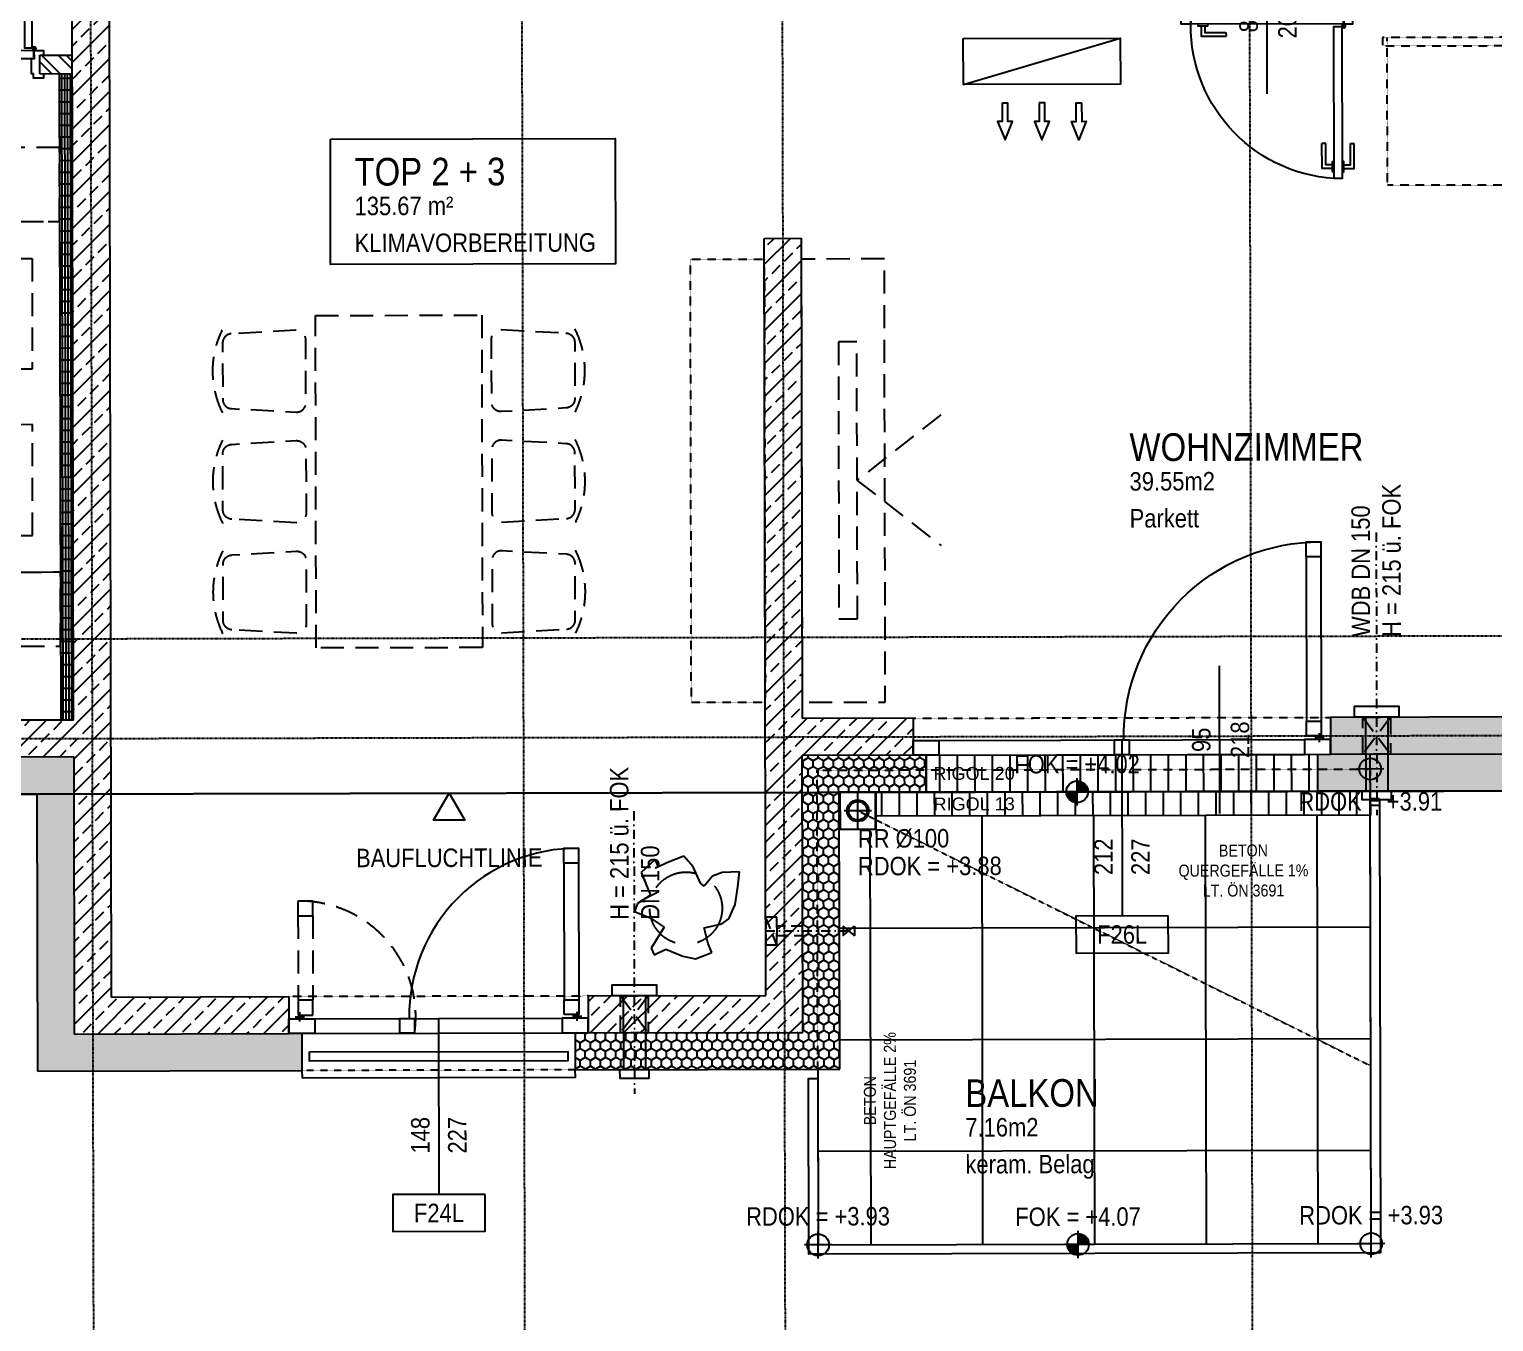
# Model space of a CAD drawing. Header units: millimetres. Extents: x -378801 to -302223, y -36469 to 154078.
# Drawn here: x -330827 to -322898, y -4439 to 2559 of the extents above; entities that cross this region are included whole.
import ezdxf
from ezdxf.enums import TextEntityAlignment as Align

# ---------------------------------------------------------------- set-up
doc = ezdxf.new("R2010")
doc.units = ezdxf.units.MM
for name, pattern in [('HIDDEN2', [0.1875, 0.125, -0.0625]), ('STRICHLINIE', [0.75, 0.5, -0.25]), ('STRICHPUNKT', [1, 0.5, -0.25, 0, -0.25])]:
    doc.linetypes.add(name, pattern=pattern)
for name, color, linetype in [('00_HLP---------M0', 6, 'Continuous'), ('01-BFL-G00-L01-M0', 10, 'Continuous'), ('01-HID-G00-L01-ENTWÄSSERUNG', 8, 'HIDDEN2'), ('01-SYM-G00-L01-M0', 8, 'Continuous'), ('01-TXT---------M0', 1, 'Continuous'), ('01-TXT---------PP', 1, 'Continuous'), ('01-TXT-G00-L01-M0', 1, 'Continuous'), ('02-ANS-G00-L01-M0', 8, 'Continuous'), ('02-ANS-G00-L01-Rigol', 8, 'Continuous'), ('02-AXO-G00-L01-M0', 8, 'STRICHPUNKT'), ('02-DIM-G00-L01-BEHÖRDE', 20, 'Continuous'), ('02-FIL-G00-L01-LILA', 223, 'Continuous'), ('02-FIL-G00-L01-ORANGE', 40, 'Continuous'), ('02-FIL-G00-L01-PLATTENBELAG', 253, 'Continuous'), ('02-FIL-G00-L01-STB', 8, 'Continuous'), ('02-HID-G00-L01-M0', 8, 'HIDDEN2'), ('02-TWA---------M0', 4, 'Continuous'), ('02-TWA-G00-L01-M0', 4, 'Continuous'), ('02-WDA---------M0', 8, 'Continuous'), ('02-WDA-G00-L01-M0', 8, 'Continuous'), ('02-ZWA---------M0', 2, 'Continuous'), ('02-ZWA-G00-L01-M0', 2, 'Continuous'), ('03-SYM-G00-L01-M0', 8, 'Continuous'), ('04-HLP---------M0', 8, 'HIDDEN2'), ('04-STO---------M0', 1, 'Continuous'), ('04-SYM---------EP', 8, 'Continuous'), ('04-SYM-G00-L01-EP', 8, 'Continuous'), ('04-TXT---------EP', 8, 'Continuous'), ('04-TXT-G00-L01-M0', 8, 'Continuous'), ('04-TXT-G00-L01-POS', 8, 'Continuous'), ('05-STO--------M0', 1, 'Continuous'), ('05-SYM---------M0', 8, 'Continuous'), ('05-SYM--------M0', 8, 'Continuous'), ('05-SYM-G00-L01-M0', 8, 'Continuous'), ('05-TXT---------PP', 8, 'Continuous'), ('05-TXT--------M0', 8, 'Continuous'), ('05-TXT-G00-L01-M0', 8, 'Continuous'), ('07-SAN---------M0', 8, 'Continuous'), ('07-SAN-G00-L01-KLIMA', 8, 'Continuous'), ('07-SAN-G00-L01-M0', 8, 'Continuous'), ('07-TXT-G00-L01-M0', 8, 'Continuous'), ('07_MOB-G00-L01-M0', 6, 'HIDDEN2')]:
    doc.layers.add(name, color=color, linetype=linetype)
doc.styles.add('ARIAL', font='arial.ttf', dxfattribs={"width": 0.85})
doc.styles.get("Standard").update_dxf_attribs({"font": 'arial.ttf'})
pattern_1 = [(90.122164, (-277267.837, 4862.295), (-27.597781, 47.566265), [31.75, -63.5]), (210.122164, (-277267.837, 4862.295), (-27.394703, -47.683512), [31.75, -63.5]), (150.122164, (-277267.837, 4862.295), (-54.992485, -0.117247), [-63.5, 31.75])]
pattern_2 = [(45.12216, (-392171.63, -40382.8), (-89.99383, 89.61088), []), (45.12216, (-392081.83, -40382.61), (-89.99383, 89.61088), [63.5, -31.75])]

# ---------------------------------------------------------------- blocks, each defined once
blk = doc.blocks.new('TV-240')
at = {"flags": 128}
blk.add_lwpolyline([(0, -2.4), (0, 0), (0.45, 0), (0.45, -2.4)], close=True, dxfattribs=at)
blk.add_lwpolyline([(0.3, -0.4508), (0.3, -1.9508), (0.2, -1.9508), (0.2, -0.4508)], close=True)
blk.add_lwpolyline([(0.7536, -1.5544), (0.3, -1.2008), (0.7536, -0.8472)])
blk = doc.blocks.new('möbel_tisch_gross')
blk.add_lwpolyline([(-0.45, 0.9), (-0.45, -0.9), (0.45, -0.9), (0.45, 0.9)], close=True)
at = {"flags": 128}
for points in [[(-0.906, 0.8009, 0.39805), (-0.9532, 0.751), (-0.9532, 0.4456, 0.39805), (-0.906, 0.3957), (-0.556, 0.3762, 0.430564), (-0.5032, 0.4262), (-0.5032, 0.7704, 0.430564), (-0.556, 0.8204)], [(0.906, 0.8009, -0.39805), (0.9532, 0.751), (0.9532, 0.4456, -0.39805), (0.906, 0.3957), (0.556, 0.3762, -0.430564), (0.5032, 0.4262), (0.5032, 0.7704, -0.430564), (0.556, 0.8204)], [(-0.906, 0.2021, 0.39805), (-0.9532, 0.1521), (-0.9532, -0.1533, 0.39805), (-0.906, -0.2032), (-0.556, -0.2226, 0.430564), (-0.5032, -0.1727), (-0.5032, 0.1716, 0.430564), (-0.556, 0.2215)], [(0.906, 0.2021, -0.39805), (0.9532, 0.1521), (0.9532, -0.1533, -0.39805), (0.906, -0.2032), (0.556, -0.2226, -0.430564), (0.5032, -0.1727), (0.5032, 0.1716, -0.430564), (0.556, 0.2215)], [(-0.906, -0.8021, -0.39805), (-0.9532, -0.7521), (-0.9532, -0.4467, -0.39805), (-0.906, -0.3968), (-0.556, -0.3774, -0.430564), (-0.5032, -0.4273), (-0.5032, -0.7716, -0.430564), (-0.556, -0.8215)], [(0.906, -0.8021, 0.39805), (0.9532, -0.7521), (0.9532, -0.4467, 0.39805), (0.906, -0.3968), (0.556, -0.3774, 0.430564), (0.5032, -0.4273), (0.5032, -0.7716, 0.430564), (0.556, -0.8215)]]:
    blk.add_lwpolyline(points, format="xyb", close=True, dxfattribs=at)
for centre, start, end in [((-0.5032, 0.5983), 153.43495, 206.56505), ((0.5032, 0.5983), 333.43495, 26.56505), ((-0.5032, -0.0006), 153.43495, 206.56505), ((0.5032, -0.0006), 333.43495, 26.56505), ((-0.5032, -0.5994), 153.43495, 206.56505), ((0.5032, -0.5994), 333.43495, 26.56505)]:
    blk.add_arc(centre, 0.5031, start, end)
blk = doc.blocks.new('05-TXT')
at = {"layer": '05-TXT--------M0'}
blk.add_line((-0.4, 0), (0.4, 0), dxfattribs=at)
at = {"layer": '05-TXT--------M0', "color": 8, "style": 'ARIAL', "width": 0.85}
blk.add_attdef('BREITE', text='', height=0.1, dxfattribs=at).set_placement((0, 0.05), align=Align.CENTER)
blk.add_attdef('HÖHE', text='', height=0.1, rotation=360, dxfattribs=at).set_placement((0, -0.06), align=Align.TOP_CENTER)
blk = doc.blocks.new('TÜR-80_12-5er-WAND')
at = {"layer": '00_HLP---------M0'}
blk.add_lwpolyline([(-0.025, 0.4115), (-0.025, -0.4115), (-0.025, -0.4115), (0.017, -0.4115), (0.017, 0.4115)], close=True, dxfattribs=at)
for points in [[(0.017, 0.4), (0.017, -0.4)], [(-0.035, -0.3575), (-0.091, -0.3575), (-0.091, -0.2225)], [(-0.071, -0.2225), (-0.091, -0.2225)], [(-0.035, -0.3375), (-0.071, -0.3375), (-0.071, -0.2225)], [(0.027, -0.3575), (0.083, -0.3575), (0.083, -0.2225)], [(0.027, -0.3375), (0.063, -0.3375), (0.063, -0.2225)], [(0.063, -0.2225), (0.083, -0.2225)], [(-0.025, -0.375), (-0.035, -0.375), (-0.035, -0.32), (-0.025, -0.32)], [(0.017, -0.375), (0.027, -0.375), (0.027, -0.32), (0.017, -0.32)]]:
    blk.add_lwpolyline(points, dxfattribs=at)
at = {"layer": '02-ZWA---------M0'}
for points in [[(0.125, 0.445), (0, 0.445)], [(0.125, -0.445), (0, -0.445)]]:
    blk.add_lwpolyline(points, dxfattribs=at)
at = {"layer": '05-STO--------M0'}
for points in [[(0.125, 0.465), (0.15, 0.465), (0.15, 0.41), (0.125, 0.41), (0.125, 0.4), (0.017, 0.4), (0.017, 0.415), (-0.025, 0.415), (-0.025, 0.465), (0, 0.465)], [(0.125, -0.465), (0.15, -0.465), (0.15, -0.41), (0.125, -0.41), (0.125, -0.4), (0.017, -0.4), (0.017, -0.415), (-0.025, -0.415), (-0.025, -0.465), (0, -0.465)]]:
    blk.add_lwpolyline(points, dxfattribs=at)
at = {"layer": '05-SYM---------M0'}
for points in [[(-0.826, 0.404), (-0.826, 0.414), (-0.771, 0.414), (-0.771, 0.404)], [(-0.8085, 0.414), (-0.8085, 0.47), (-0.6735, 0.47)], [(-0.7885, 0.414), (-0.7885, 0.45), (-0.6735, 0.45)], [(-0.6735, 0.45), (-0.6735, 0.47)], [(-0.826, 0.362), (-0.826, 0.352), (-0.771, 0.352), (-0.771, 0.362)], [(-0.8085, 0.352), (-0.8085, 0.296), (-0.6735, 0.296)], [(-0.7885, 0.352), (-0.7885, 0.316), (-0.6735, 0.316)], [(-0.6735, 0.316), (-0.6735, 0.296)]]:
    blk.add_lwpolyline(points, dxfattribs=at)
at = {"layer": '05-SYM--------M0'}
blk.add_lwpolyline([(-0.0395, 0.404), (-0.8625, 0.404), (-0.8625, 0.404), (-0.8625, 0.362), (-0.0395, 0.362)], close=True, dxfattribs=at)
for points in [[(-0.031, 0.415), (-0.041, 0.415)], [(-0.036, 0.41), (-0.036, 0.42)]]:
    blk.add_lwpolyline(points, dxfattribs=at)
blk.add_circle((-0.036, 0.415), 0.01, dxfattribs=at)
blk.add_arc((-0.036, 0.415), 0.8282, 183.66912, 273.66912, dxfattribs=at)
blk = doc.blocks.new('TÜR-80_10er-WAND')
at = {"layer": '00_HLP---------M0'}
for points in [[(-0.3575, 0.027), (-0.3575, 0.083), (-0.2225, 0.083)], [(-0.2225, 0.063), (-0.2225, 0.083)], [(0.4, 0.017), (-0.4, 0.017)], [(-0.375, 0.017), (-0.375, 0.027), (-0.32, 0.027), (-0.32, 0.017)], [(-0.3375, 0.027), (-0.3375, 0.063), (-0.2225, 0.063)], [(-0.375, -0.025), (-0.375, -0.035), (-0.32, -0.035), (-0.32, -0.025)], [(-0.3575, -0.035), (-0.3575, -0.091), (-0.2225, -0.091)], [(-0.3375, -0.035), (-0.3375, -0.071), (-0.2225, -0.071)], [(-0.2225, -0.071), (-0.2225, -0.091)]]:
    blk.add_lwpolyline(points, dxfattribs=at)
blk.add_lwpolyline([(0.4115, -0.025), (-0.4115, -0.025), (-0.4115, -0.025), (-0.4115, 0.017), (0.4115, 0.017)], close=True, dxfattribs=at)
at = {"layer": '02-ZWA---------M0'}
for points in [[(-0.445, 0.1), (-0.445, 0)], [(0.445, 0.1), (0.445, 0)]]:
    blk.add_lwpolyline(points, dxfattribs=at)
at = {"layer": '05-STO--------M0'}
for points in [[(-0.465, 0.1), (-0.465, 0.125), (-0.41, 0.125), (-0.41, 0.1), (-0.4, 0.1), (-0.4, 0.017), (-0.415, 0.017), (-0.415, -0.025), (-0.465, -0.025), (-0.465, 0)], [(0.465, 0.1), (0.465, 0.125), (0.41, 0.125), (0.41, 0.1), (0.4, 0.1), (0.4, 0.017), (0.415, 0.017), (0.415, -0.025), (0.465, -0.025), (0.465, 0)]]:
    blk.add_lwpolyline(points, dxfattribs=at)
at = {"layer": '05-SYM---------M0'}
for points in [[(0.352, -0.8085), (0.296, -0.8085), (0.296, -0.6735)], [(0.316, -0.6735), (0.296, -0.6735)], [(0.352, -0.7885), (0.316, -0.7885), (0.316, -0.6735)], [(0.414, -0.8085), (0.47, -0.8085), (0.47, -0.6735)], [(0.414, -0.7885), (0.45, -0.7885), (0.45, -0.6735)], [(0.45, -0.6735), (0.47, -0.6735)], [(0.362, -0.826), (0.352, -0.826), (0.352, -0.771), (0.362, -0.771)], [(0.404, -0.826), (0.414, -0.826), (0.414, -0.771), (0.404, -0.771)]]:
    blk.add_lwpolyline(points, dxfattribs=at)
at = {"layer": '05-SYM--------M0'}
blk.add_lwpolyline([(0.404, -0.0395), (0.404, -0.8625), (0.404, -0.8625), (0.362, -0.8625), (0.362, -0.0395)], close=True, dxfattribs=at)
for points in [[(0.41, -0.036), (0.42, -0.036)], [(0.415, -0.031), (0.415, -0.041)]]:
    blk.add_lwpolyline(points, dxfattribs=at)
blk.add_circle((0.415, -0.036), 0.01, dxfattribs=at)
blk.add_arc((0.415, -0.036), 0.8282, 176.33088, 266.33088, dxfattribs=at)
blk = doc.blocks.new('01-SQM')
at = {"layer": '01-TXT---------M0', "color": 1, "style": 'ARIAL', "width": 0.85}
blk.add_attdef('ROOM', (0, 0), '', height=0.15, dxfattribs=at)
blk.add_attdef('AREA', text='', height=0.1, dxfattribs=at).set_placement((0, -0.06), align=Align.TOP_LEFT)
at = {"layer": '01-TXT---------PP', "color": 1, "style": 'ARIAL', "width": 0.85}
blk.add_attdef('NR', text='', height=0.15, dxfattribs=at).set_placement((-0.1173, 0), align=Align.RIGHT)
blk.add_attdef('FLOOR', text='', height=0.1, dxfattribs=at).set_placement((0, -0.26), align=Align.TOP_LEFT)
blk = doc.blocks.new('Fenster Doppelt 196')
at = {"layer": '02-WDA---------M0'}
for points in [[(-1.55, -0.2), (-1.55, -0.4)], [(-0.07, -0.2), (-0.07, -0.4)]]:
    blk.add_lwpolyline(points, dxfattribs=at)
at = {"layer": '04-HLP---------M0', "linetype": 'Continuous'}
for points in [[(-0.13, 0.72), (-0.13, 0.8), (-0.05, 0.8), (-0.05, 0.72)], [(-0.13, -0.1), (-0.13, -0.02), (-0.05, -0.02), (-0.05, -0.1)]]:
    blk.add_lwpolyline(points, close=True, dxfattribs=at)
for points in [[(-0.13, 0.72), (-0.13, -0.02)], [(-0.05, 0.72), (-0.05, -0.02)]]:
    blk.add_lwpolyline(points, dxfattribs=at)
at = {"layer": '04-HLP---------M0'}
for points in [[(-1.49, 0.4374), (-1.49, 0.5174), (-1.57, 0.5174), (-1.57, 0.4374)], [(-1.49, -0.1), (-1.49, -0.02), (-1.57, -0.02), (-1.57, -0.1)]]:
    blk.add_lwpolyline(points, close=True, dxfattribs=at)
for points in [[(-1.57, 0.4374), (-1.57, -0.02)], [(-1.49, 0.4374), (-1.49, -0.02)], [(-1.586, -0.11), (-1.536, -0.11)], [(-1.561, -0.135), (-1.561, -0.085)], [(-0.034, -0.11), (-0.084, -0.11)], [(-0.059, -0.135), (-0.059, -0.085)]]:
    blk.add_lwpolyline(points, dxfattribs=at)
at = {"layer": '04-HLP---------M0', "linetype": 'Continuous'}
blk.add_arc((-0.059, -0.11), 0.91, 89.53543, 180.51619, dxfattribs=at)
at = {"layer": '04-HLP---------M0'}
blk.add_arc((-1.561, -0.11), 0.6275, 351.75368, 90.82182, dxfattribs=at)
at = {"layer": '04-STO---------M0'}
for points in [[(-1.48, -0.2), (-1.62, -0.2), (-1.62, -0.12), (-1.48, -0.12)], [(-0.94, -0.2), (-1.02, -0.2), (-1.02, -0.12), (-0.94, -0.12)], [(-0.14, -0.2), (0, -0.2), (0, -0.12), (-0.14, -0.12)]]:
    blk.add_lwpolyline(points, close=True, dxfattribs=at)
at = {"layer": '04-SYM---------EP'}
for p, q in [((-1.48, -0.12), (-0.14, -0.12)), ((-1.48, -0.2), (-0.14, -0.2))]:
    blk.add_line(p, q, dxfattribs=at)
blk = doc.blocks.new('04-TXT')
blk.add_line((0, 0), (0.9529, 0))
at = {"layer": '04-TXT---------EP', "color": 8, "style": 'ARIAL', "width": 0.85}
blk.add_attdef('WIDTH', text='', height=0.1, dxfattribs=at).set_placement((0.6322, 0.05), align=Align.CENTER)
blk.add_attdef('HEIGHT', text='', height=0.1, dxfattribs=at).set_placement((0.6322, -0.05), align=Align.TOP_CENTER)
blk = doc.blocks.new('03-rar')
blk.add_circle((0, 0), 0.05)
at = {"layer": '01-TXT---------M0', "color": 8, "style": 'ARIAL', "width": 0.85}
blk.add_attdef('RR', text='', height=0.1, dxfattribs=at).set_placement((0, 0.1), align=Align.CENTER)
blk = doc.blocks.new('01-HK1')
for p, q in [((-0.0005, -0.0742), (-0.0005, 0.0742)), ((0.0737, 0), (-0.0747, 0))]:
    blk.add_line(p, q)
blk.add_circle((-0.0005, 0), 0.0586)
for points in [[(-0.0005, 0.0586), (0.0409, 0.0414), (-0.0005, 0)], [(-0.0005, 0), (0.0581, 0), (0.0409, 0.0414)], [(-0.0591, 0), (-0.0419, -0.0414), (-0.0005, 0)], [(-0.0419, -0.0414), (-0.0005, -0.0586), (-0.0005, 0)]]:
    blk.add_solid(points)
at = {"layer": '01-TXT---------M0', "color": 8, "style": 'ARIAL', "width": 0.85}
blk.add_attdef('HEIGHT', text='', height=0.1, dxfattribs=at).set_placement((0, 0.2), align=Align.TOP_CENTER)
blk = doc.blocks.new('01-HK3')
blk.add_lwpolyline([(0, 0), (0.0423, 0.0732), (-0.0423, 0.0732)], close=True)
at = {"color": 0, "style": 'ARIAL', "width": 0.85}
blk.add_attdef('HEIGHT', text='', height=0.05, dxfattribs=at).set_placement((0, 0.35), align=Align.TOP_CENTER)
blk = doc.blocks.new('FENSTER_214')
at = {"layer": '02-WDA---------M0'}
for points in [[(-2.19, 0), (-2.19, 0.2)], [(-0.07, 0), (-0.07, 0.1999)]]:
    blk.add_lwpolyline(points, dxfattribs=at)
at = {"layer": '04-HLP---------M0'}
for points in [[(-0.059, -0.065), (-0.059, -0.115)], [(-0.034, -0.09), (-0.084, -0.09)]]:
    blk.add_lwpolyline(points, dxfattribs=at)
at = {"layer": '04-HLP---------M0', "linetype": 'Continuous'}
for points in [[(-0.13, -0.1), (-0.13, -0.18), (-0.05, -0.18), (-0.05, -0.1)], [(-0.13, -1.07), (-0.13, -1.15), (-0.05, -1.15), (-0.05, -1.07)]]:
    blk.add_lwpolyline(points, close=True, dxfattribs=at)
for points in [[(-0.13, -1.07), (-0.13, -0.18)], [(-0.05, -1.07), (-0.05, -0.18)]]:
    blk.add_lwpolyline(points, dxfattribs=at)
blk.add_arc((-0.059, -0.09), 1.06, 179.48381, 270.46457, dxfattribs=at)
at = {"layer": '04-STO---------M0'}
for points in [[(-1.09, 0), (-1.17, 0), (-1.17, -0.08), (-1.09, -0.08)], [(-0.14, 0), (0, 0), (0, -0.08), (-0.14, -0.08)], [(-2.12, 0), (-2.26, 0), (-2.26, -0.08), (-2.12, -0.08)]]:
    blk.add_lwpolyline(points, close=True, dxfattribs=at)
at = {"layer": '04-SYM---------EP'}
for p, q in [((-2.12, 0), (-0.14, 0)), ((-2.12, -0.08), (-0.14, -0.08))]:
    blk.add_line(p, q, dxfattribs=at)
blk = doc.blocks.new('BETT')
for points in [[(0, 0.95), (-0.4, 0.95), (-0.4, 1.35), (0, 1.35)], [(0, -1.35), (-0.4, -1.35), (-0.4, -0.95), (0, -0.95)]]:
    blk.add_lwpolyline(points, close=True)
at = {"flags": 128}
blk.add_lwpolyline([(-2.1, 0.95), (-2.1, -0.95), (0, -0.95), (0, 0.95)], close=True, dxfattribs=at)
for points in [[(-0.5, 0.85), (-0.5, -0.85)], [(-0.4, 0.75), (-0.15, 0.75), (-0.15, 0.15), (-0.4, 0.15)], [(-0.4, -0.75), (-0.15, -0.75), (-0.15, -0.15), (-0.4, -0.15)]]:
    blk.add_lwpolyline(points)
blk = doc.blocks.new('ZIMMERPFLANZE')
blk.add_lwpolyline([(-11.7366, -9.202), (-11.7751, -9.238), (-11.7495, -9.3013), (-11.7859, -9.3233), (-11.7943, -9.3461), (-11.751, -9.3631), (-11.7126, -9.3893), (-11.7486, -9.447), (-11.7402, -9.4662), (-11.7078, -9.4506), (-11.6609, -9.4698), (-11.626, -9.477), (-11.5804, -9.4602), (-11.5912, -9.4362), (-11.602, -9.3917), (-11.5527, -9.3809), (-11.5335, -9.3677), (-11.5155, -9.3281), (-11.5083, -9.2788), (-11.5035, -9.238), (-11.5515, -9.2392), (-11.578, -9.2488), (-11.6008, -9.2764), (-11.6116, -9.268), (-11.6309, -9.2236), (-11.6573, -9.1936), (-11.7042, -9.2116), (-11.727, -9.2224), (-11.7366, -9.202)])
blk.add_circle((-11.6518, -9.3375), 0.1)
blk = doc.blocks.new('WANDLÜFER')
at = {"layer": '02-TWA---------M0', "linetype": 'HIDDEN2', "ltscale": 0.75}
for points in [[(0.075, 0), (0.075, -0.2), (-0.075, -0.2), (-0.075, 0), (0.075, 0)], [(-0.075, 0), (0.075, -0.2)], [(0.075, 0), (-0.075, -0.2)]]:
    blk.add_lwpolyline(points, dxfattribs=at)
at = {"layer": '07-SAN---------M0', "linetype": 'STRICHPUNKT', "ltscale": 0.1}
blk.add_lwpolyline([(0, 1), (0, -0.53)], dxfattribs=at)
at = {"layer": '07-SAN---------M0'}
for points in [[(0, 0), (-0.12, 0), (-0.12, 0.06), (0.12, 0.06), (0.12, 0)], [(0.08, -0.4), (-0.08, -0.4), (-0.08, -0.445), (0.08, -0.445)]]:
    blk.add_lwpolyline(points, close=True, dxfattribs=at)
for points in [[(-0.06, 0), (-0.06, -0.4)], [(0.06, 0), (0.06, -0.4)]]:
    blk.add_lwpolyline(points, dxfattribs=at)
blk = doc.blocks.new('türachse&qualität')
at = {"layer": '05-SYM---------M0'}
blk.add_line((-0.4, 0), (-0.4, 0), dxfattribs=at)
at = {"layer": '05-TXT---------PP'}
blk.add_lwpolyline([(-0.5, -0.25), (-0.5, 0.25), (-0.7, 0.25), (-0.7, -0.25)], close=True, dxfattribs=at)
at = {"layer": '05-TXT---------PP', "color": 8, "style": 'ARIAL', "text_generation_flag": 6, "width": 0.85}
blk.add_attdef('POS.NR.', text='', height=0.1, rotation=270, dxfattribs=at).set_placement((-0.6529, -0.0112), align=Align.TOP_CENTER)
blk = doc.blocks.new('07_Kemper-ventil')
at = {"layer": '02-TWA---------M0', "linetype": 'HIDDEN2', "ltscale": 0.5}
for points in [[(-0.075, 0), (-0.075, -0.06), (0.075, -0.06), (0.075, 0), (-0.075, 0)], [(-0.025, -0.06), (-0.025, -0.2), (0.025, -0.2), (0.025, -0.06)]]:
    blk.add_lwpolyline(points, close=True, dxfattribs=at)
blk.add_lwpolyline([(-0.075, -0.06), (0.075, 0)], dxfattribs=at)
at = {"layer": '07-SAN---------M0', "linetype": 'STRICHPUNKT', "ltscale": 0.1}
blk.add_lwpolyline([(0, 0), (0, -0.48)], dxfattribs=at)
at = {"layer": '07-SAN---------M0'}
for points in [[(0.025, -0.42), (-0.025, -0.42), (0, -0.45), (0.025, -0.42)], [(0.025, -0.48), (-0.025, -0.48), (0, -0.45), (0.025, -0.48)]]:
    blk.add_lwpolyline(points, close=True, dxfattribs=at)
blk = doc.blocks.new('01-HK2')
for p, q in [((0.098, 0), (-0.098, 0)), ((0, -0.098), (0, 0.098))]:
    blk.add_line(p, q)
blk.add_circle((0, 0), 0.0773)
at = {"layer": '01-TXT---------M0', "color": 8, "style": 'ARIAL', "width": 0.85}
blk.add_attdef('HEIGHT', text='', height=0.1, rotation=360, dxfattribs=at).set_placement((0, 0.132), align=Align.BOTTOM_CENTER)
blk = doc.blocks.new('KLIMAGERÄT')
for points in [[(-0.425, 0), (0.425, 0), (0.425, -0.25), (-0.425, -0.25), (-0.425, 0)], [(-0.215, -0.35), (-0.215, -0.45), (-0.24, -0.45), (-0.2, -0.55), (-0.2, -0.55), (-0.16, -0.45), (-0.185, -0.45), (-0.185, -0.35), (-0.215, -0.35)], [(-0.015, -0.35), (-0.015, -0.45), (-0.04, -0.45), (0, -0.55), (0, -0.55), (0.04, -0.45), (0.015, -0.45), (0.015, -0.35), (-0.015, -0.35)], [(0.215, -0.35), (0.215, -0.45), (0.24, -0.45), (0.2, -0.55), (0.2, -0.55), (0.16, -0.45), (0.185, -0.45), (0.185, -0.35), (0.215, -0.35)]]:
    blk.add_lwpolyline(points, close=True)
blk.add_lwpolyline([(-0.425, -0.25), (0.425, 0)])

msp = doc.modelspace()

# ---------------------------------------------------------------- hatches: boundary and pattern name
at = {"layer": '02-ANS-G00-L01-Rigol', "true_color": 0x636466}
h = msp.add_hatch(dxfattribs=at)
h.set_pattern_fill('ANSI31', color=251, scale=30, angle=512.46115553, style=0)
h.set_pattern_definition([(270.12216, (-353478.6, 68461.48), (95.24978, 0.20309), [])])
h.paths.add_polyline_path([(-323852.0299, -1367.0438), (-323851.6034, -1567.0434), (-325971.5986, -1571.5635), (-325972.025, -1371.564)])
h = msp.add_hatch(dxfattribs=at)
h.set_pattern_fill('ANSI31', color=251, scale=30, angle=512.16870486, style=0)
h.set_pattern_definition([(90.12216, (-392171.63, -40382.8), (-95.24978, -0.20309), [])])
h.paths.add_polyline_path([(-326241.598, -1572.1392), (-326441.5975, -1572.5657), (-326441.1711, -1772.5652), (-326241.1716, -1772.1388)])
h = msp.add_hatch(dxfattribs=at)
h.set_pattern_fill('ANSI31', color=251, scale=30, angle=512.16870486, style=0)
h.set_pattern_definition([(90.12216, (-286218.67, -84979.625), (-95.24978, -0.20309), [])])
h.paths.add_polyline_path([(-323566.6041, -1566.4357), (-323566.3269, -1696.4354), (-326241.3199, -1702.5699), (-326241.598, -1572.1392)])
at = {"layer": '02-FIL-G00-L01-LILA', "true_color": 0x636466}
h = msp.add_hatch(dxfattribs=at)
h.set_pattern_fill('HONEY', color=251, scale=10, angle=107.16870486, style=0)
h.set_pattern_definition(pattern_1)
h.paths.add_polyline_path([(-331842.0117, -1384.0797), (-331912.0115, -1384.229), (-331911.5851, -1584.2285), (-330786.5877, -1581.8299), (-330783.3894, -3081.8265), (-329350.8927, -3078.7721), (-329351.3191, -2878.7726), (-329421.319, -2878.9218), (-330583.8163, -2881.4005), (-330587.0145, -1381.4039)])
h = msp.add_hatch(dxfattribs=at)
h.set_pattern_fill('HONEY', color=251, scale=10, angle=107.16870486, style=0)
h.set_pattern_definition(pattern_1)
h.paths.add_polyline_path([(-327801.3226, -2875.4678), (-327871.3225, -2875.617), (-327870.896, -3075.6166), (-326438.3993, -3072.5622), (-326441.5975, -1572.5657), (-326241.598, -1572.1392), (-325971.5986, -1571.5635), (-325972.025, -1371.564), (-326042.0249, -1371.7132), (-326642.0235, -1372.9925), (-326638.8253, -2872.9891)])
h = msp.add_hatch(dxfattribs=at)
h.set_pattern_fill('HONEY', color=251, scale=10, angle=107.16870486, style=0)
h.set_pattern_definition([(0.122164, (-392171.63, -40382.8), (47.566265, 27.597781), [31.75, -63.5]), (120.122164, (-392171.63, -40382.8), (-47.683512, 27.3947035), [31.75, -63.5]), (60.122164, (-392171.63, -40382.8), (-0.117247, 54.992485), [-63.5, 31.75])])
h.paths.add_polyline_path([(-320832.0367, -1360.6047), (-320902.0366, -1360.754), (-320922.0365, -1360.7966), (-323782.03, -1366.8946), (-323852.0299, -1367.0438), (-323851.6034, -1567.0434), (-323566.6041, -1566.4357), (-320831.6103, -1560.6043)])
at = {"layer": '02-FIL-G00-L01-ORANGE', "true_color": 0x636466}
h = msp.add_hatch(dxfattribs=at)
h.set_pattern_fill('ANSI32', color=251, scale=10, angle=197.16870486, style=0)
h.set_pattern_definition([(135.12216, (-392171.63, -40382.8), (-67.20816, -67.49537), []), (135.12216, (-392171.72, -40337.9), (-67.20816, -67.49537), [])])
h.paths.add_polyline_path([(-330594.9035, 2318.5877), (-330595.1167, 2418.5875), (-330770.1163, 2418.2144), (-330769.9031, 2318.2146)])
h = msp.add_hatch(dxfattribs=at)
h.set_pattern_fill('GRATE', color=251, scale=20, angle=197.16870486, style=0)
h.set_pattern_definition([(90.122164, (-392171.629, -40382.8), (-15.874964, -0.033848), []), (180.12216, (-392171.63, -40382.8), (0.13539, -63.499856), [])])
h.paths.add_polyline_path([(-330594.9035, 2318.5877), (-330664.9034, 2318.4385), (-330657.4408, -1181.5536), (-330587.441, -1181.4043)])
at = {"layer": '02-FIL-G00-L01-STB', "true_color": 0x636466}
h = msp.add_hatch(dxfattribs=at)
h.set_pattern_fill('ANSI33', color=251, scale=20, angle=107.16870486, style=0)
h.set_pattern_definition(pattern_2)
h.paths.add_polyline_path([(-313301.3287, 3005.4618), (-320931.3114, 2989.1935), (-320931.4926, 3074.1933), (-321131.4922, 3073.7669), (-321122.4625, -1161.2235), (-323782.4564, -1166.895), (-323782.1921, -1290.8947), (-323782.192, -1290.8947), (-323782.03, -1366.8946), (-320922.0365, -1360.7966), (-320922.2071, -1280.7968), (-320930.885, 2789.194), (-313500.9018, 2805.0359), (-313497.8102, 1355.0392), (-313297.8107, 1355.4656)])
h = msp.add_hatch(dxfattribs=at)
h.set_pattern_fill('ANSI33', color=251, scale=20, angle=107.16870486, style=0)
h.set_pattern_definition(pattern_2)
h.paths.add_polyline_path([(-330396.2579, 2954.0127), (-330596.2574, 2953.5863), (-330587.441, -1181.4043), (-331842.4381, -1184.0802), (-331842.1737, -1308.0799), (-331842.1737, -1308.0799), (-331842.0117, -1384.0797), (-330587.0145, -1381.4039), (-330583.8163, -2881.4005), (-329421.319, -2878.9218), (-329421.481, -2802.922), (-329421.481, -2802.922), (-329421.7454, -2678.9223), (-330384.2432, -2680.9745)])
h = msp.add_hatch(dxfattribs=at)
h.set_pattern_fill('ANSI33', color=251, scale=20, angle=107.16870486, style=0)
h.set_pattern_definition([(44.82971, (-389052.15, -18110.56), (-89.53527, 90.06906), []), (44.82971, (-388962.35, -18110.83), (-89.53527, 90.06906), [63.5, -31.75])])
h.paths.add_polyline_path([(-326042.1954, -1291.7134), (-326042.4513, -1171.7137), (-326642.4499, -1172.993), (-326647.9935, 1427.0011), (-326847.9931, 1426.5747), (-326839.2513, -2673.416), (-327801.7491, -2675.4682), (-327801.3226, -2875.4678), (-326638.8253, -2872.9891), (-326642.0235, -1372.9925), (-326042.0249, -1371.7132)])

# ---------------------------------------------------------------- linework, layer by layer
at = {"layer": '01-BFL-G00-L01-M0', "color": 251, "linetype": 'STRICHLINIE', "true_color": 0x636466}
msp.add_lwpolyline([(-349770.6488, -12747.8195), (-349763.9222, -1622.2926), (-319591.6131, -1557.9604), (-319572.9059, -10332.6033), (-319639.4249, -22195.724)], dxfattribs=at)
at = {"layer": '01-HID-G00-L01-ENTWÄSSERUNG', "color": 251, "true_color": 0x636466}
msp.add_lwpolyline([(-326341.3845, -1672.3522), (-323563.4325, -3053.9323)], dxfattribs=at)
for points in [[(-324052.8592, -2212.4739, 0, 0, 0), (-324302.8587, -2213.007, 50, 0, 0), (-324452.8583, -2213.3268, 0, 0, 0)], [(-325950.243, -3441.5223, 0, 0, 0), (-325950.7761, -3191.5228, 50, 0, 0), (-325951.0959, -3041.5232, 0, 0, 0)]]:
    msp.add_lwpolyline(points, format="xyseb", dxfattribs=at)
at = {"layer": '01-TXT-G00-L01-M0', "color": 251, "true_color": 0x636466}
msp.add_lwpolyline([(-329197.3416, 1964.0227), (-327654.8174, 1967.3116), (-327653.3708, 1288.8581), (-329195.895, 1285.5692)], close=True, dxfattribs=at)
at = {"layer": '02-ANS-G00-L01-M0', "color": 251, "true_color": 0x636466}
for points in [[(-326558.399, -3072.8181), (-326556.3735, -4022.8159), (-323561.3803, -4016.4301), (-323566.6041, -1566.4357)], [(-323566.4975, -1616.4356), (-323516.4976, -1616.329), (-323511.2738, -4066.3234), (-326606.2668, -4072.9224), (-326608.2923, -3122.9246), (-326558.2924, -3122.818), (-326556.3735, -4022.8159), (-323561.3803, -4016.4301), (-323566.4975, -1616.4356)], [(-329350.8927, -3078.7721), (-329350.8074, -3118.7721), (-327870.8108, -3115.6165), (-327870.896, -3075.6166)]]:
    msp.add_lwpolyline(points, dxfattribs=at)
msp.add_lwpolyline([(-329311.106, -2978.6871), (-327911.1092, -2975.7021), (-327911.0026, -3025.702), (-329310.9994, -3028.687), (-329311.106, -2978.6871)], close=True, dxfattribs=at)
at = {"layer": '02-ANS-G00-L01-Rigol', "color": 251, "true_color": 0x636466}
for points in [[(-323852.0299, -1367.0438), (-323851.6034, -1567.0434), (-325971.5986, -1571.5635), (-325972.025, -1371.564)], [(-326241.598, -1572.1392), (-326441.5975, -1572.5657), (-326441.1711, -1772.5652), (-326241.1716, -1772.1388)], [(-323566.6041, -1566.4357), (-323566.3269, -1696.4354), (-326241.3199, -1702.5699), (-326241.598, -1572.1392)]]:
    msp.add_lwpolyline(points, close=True, dxfattribs=at)
at = {"layer": '02-AXO-G00-L01-M0', "color": 251, "true_color": 0x636466}
for points in [[(-324257.7211, 20062.1399), (-324187.5652, -12841.529)], [(-330532.7068, 20048.7606), (-330462.551, -12854.9082)], [(-328197.7124, 20053.7392), (-328127.5565, -12849.9297)], [(-326787.7154, 20056.7455), (-326717.5595, -12846.9233)], [(-337355.9952, -755.835), (-303743.4401, -684.1676)], [(-337354.8439, -1295.8338), (-303742.2888, -1224.1664)]]:
    msp.add_lwpolyline(points, dxfattribs=at)
at = {"layer": '02-FIL-G00-L01-PLATTENBELAG', "color": 251, "true_color": 0x636466}
for points in [[(-325663.8755, -4020.913), (-325668.8216, -1701.1337)], [(-325058.8769, -4019.623), (-325063.823, -1699.8438)], [(-324453.8783, -4018.3331), (-324458.8244, -1698.5538)], [(-323848.8796, -4017.0431), (-323853.8258, -1697.2639)], [(-326268.8741, -4022.2029), (-326273.6715, -1772.2081)], [(-326440.0304, -2307.564), (-323565.0369, -2301.434)], [(-326438.7404, -2912.5626), (-323563.747, -2906.4327)], [(-323562.457, -3511.4313), (-326557.4502, -3517.8171)]]:
    msp.add_lwpolyline(points, dxfattribs=at)
at = {"layer": '02-HID-G00-L01-M0', "color": 251, "true_color": 0x636466}
for points in [[(-326042.4513, -1171.7137), (-323782.4564, -1166.895)], [(-326558.399, -3072.8181), (-326561.8531, -1452.8218), (-326561.8531, -1452.8218), (-323566.8599, -1446.436), (-323566.6041, -1566.4357)], [(-325971.5986, -1571.5635), (-323851.6034, -1567.0434)], [(-327801.7491, -2675.4682), (-329421.7454, -2678.9223)]]:
    msp.add_lwpolyline(points, dxfattribs=at)
at = {"layer": '02-HID-G00-L01-M0', "color": 251, "ltscale": 0.5, "true_color": 0x636466}
msp.add_lwpolyline([(-327870.896, -3075.6166), (-329350.8927, -3078.7721)], dxfattribs=at)
at = {"layer": '02-TWA-G00-L01-M0', "color": 251, "true_color": 0x636466}
for p, q in [((-330587.441, -1181.4043), (-330596.2574, 2953.5863)), ((-330396.2579, 2954.0127), (-330384.2432, -2680.9745)), ((-326839.2513, -2673.416), (-326847.9931, 1426.5747)), ((-330587.441, -1181.4043), (-331842.4381, -1184.0802)), ((-326042.4513, -1171.7137), (-326642.4499, -1172.993)), ((-321122.4625, -1161.2235), (-323782.4564, -1166.895)), ((-330587.0145, -1381.4039), (-331842.0117, -1384.0797)), ((-330587.0145, -1381.4039), (-330583.8163, -2881.4005)), ((-326042.0249, -1371.7132), (-326642.0235, -1372.9925)), ((-326638.8253, -2872.9891), (-326642.0235, -1372.9925)), ((-330384.2432, -2680.9745), (-329421.7454, -2678.9223)), ((-327801.7491, -2675.4682), (-326839.2513, -2673.416)), ((-330583.8163, -2881.4005), (-329421.319, -2878.9218)), ((-327801.3226, -2875.4678), (-326638.8253, -2872.9891))]:
    msp.add_line(p, q, dxfattribs=at)
for points in [[(-323782.03, -1366.8946), (-320922.0365, -1360.7966), (-320930.885, 2789.194)], [(-326847.9931, 1426.5747), (-326647.9935, 1427.0011)], [(-326647.9935, 1427.0011), (-326642.4499, -1172.993)], [(-326042.4513, -1171.7137), (-326042.0249, -1371.7132)], [(-323782.4564, -1166.895), (-323782.03, -1366.8946)], [(-329421.7454, -2678.9223), (-329421.319, -2878.9218)], [(-327801.7491, -2675.4682), (-327801.3226, -2875.4678)]]:
    msp.add_lwpolyline(points, dxfattribs=at)
at = {"layer": '02-WDA-G00-L01-M0', "color": 251, "true_color": 0x636466}
for p, q in [((-330786.5877, -1581.8299), (-331911.5851, -1584.2285)), ((-330786.5877, -1581.8299), (-330783.3894, -3081.8265)), ((-326438.3993, -3072.5622), (-326441.5975, -1572.5657)), ((-320821.6103, -1560.5829), (-323851.6034, -1567.0434)), ((-330783.3894, -3081.8265), (-329350.8927, -3078.7721)), ((-327870.896, -3075.6166), (-326438.3993, -3072.5622))]:
    msp.add_line(p, q, dxfattribs=at)
msp.add_lwpolyline([(-325971.5986, -1571.5635), (-326441.5975, -1572.5657)], dxfattribs=at)
at = {"layer": '02-ZWA-G00-L01-M0', "color": 251, "true_color": 0x636466}
for p, q in [((-330770.1163, 2418.2144), (-330595.1167, 2418.5875)), ((-330769.9031, 2318.2146), (-330594.9035, 2318.5877))]:
    msp.add_line(p, q, dxfattribs=at)
msp.add_lwpolyline([(-330664.9034, 2318.4385), (-330657.4408, -1181.5536)], dxfattribs=at)
at = {"layer": '07_MOB-G00-L01-M0', "color": 251, "true_color": 0x636466}
for points in [[(-321300.2125, 2473.4058), (-321293.0591, -881.5866), (-322093.0573, -883.2923), (-322093.2705, -783.2925), (-321393.2721, -781.8), (-321400.3082, 2518.1925), (-323500.3034, 2513.7149), (-323500.2075, 2468.715), (-321300.2125, 2473.4058)], [(-322068.2706, -783.2392), (-322073.6009, 1716.7551), (-323473.5978, 1713.7701), (-323475.3035, 2513.7682)]]:
    msp.add_lwpolyline(points, dxfattribs=at)
msp.add_lwpolyline([(-326842.636, -1085.9196), (-327242.6351, -1086.7725), (-327247.7523, 1313.2221), (-326847.7532, 1314.0749)], close=True, dxfattribs=at)

# ---------------------------------------------------------------- block references
at = {"layer": '01-SYM-G00-L01-M0', "color": 251, "true_color": 0x636466, "xscale": 1000, "yscale": 1000, "zscale": 1000, "rotation": 0.1222048592768112}
for p, values in [((-325153.7215, -1569.8197), {'HEIGHT': 'FOK = +4.02'}), ((-325148.4966, -4020.3233), {'HEIGHT': 'FOK = +4.07'})]:
    msp.add_blockref('01-HK1', p, dxfattribs=at).add_auto_attribs(values)
at = {"layer": '01-SYM-G00-L01-M0', "color": 251, "true_color": 0x636466}
ref = msp.add_blockref('01-HK2', (-323566.8599, -1446.436), dxfattribs=dict(at, xscale=757.5757580624575, yscale=757.5757580613007, zscale=757.5757580681662, rotation=0.1221636013334861))
ref.add_attrib('HEIGHT', 'RDOK = +3.91', dxfattribs={"layer": '01-TXT---------M0', "color": 8, "height": 100, "rotation": 0.1221636, "style": 'ARIAL', "width": 0.85}).set_placement((-323566.5917, -1572.2169), align=Align.TOP_CENTER)
ref = msp.add_blockref('01-HK2', (-326341.3845, -1672.3522), dxfattribs=dict(at, xscale=757.5757580624575, yscale=757.5757580613007, zscale=757.5757580681662, rotation=0.1221636013334861))
ref.add_attrib('HEIGHT', 'RDOK = +3.88', dxfattribs={"layer": '01-TXT---------M0', "color": 8, "height": 100, "rotation": 0.1221636, "style": 'ARIAL', "width": 0.85}).set_placement((-326340.5743, -2052.3513), align=Align.BOTTOM_LEFT)
ref = msp.add_blockref('01-HK2', (-326556.3735, -4022.8159), dxfattribs=dict(at, xscale=757.5757580624575, yscale=757.5757580613007, zscale=757.5757580681662, rotation=0.1221636013334861))
ref.add_attrib('HEIGHT', 'RDOK = +3.93', dxfattribs={"layer": '01-TXT---------M0', "color": 8, "height": 100, "rotation": 0.1221636, "style": 'ARIAL', "width": 0.85}).set_placement((-326556.5317, -3948.5974), align=Align.BOTTOM_CENTER)
ref = msp.add_blockref('01-HK2', (-323561.3803, -4016.4301), dxfattribs=dict(at, xscale=757.5757580624575, yscale=757.5757580613007, zscale=757.5757580681662, rotation=0.1221636013334861))
ref.add_attrib('HEIGHT', 'RDOK = +3.93', dxfattribs={"layer": '01-TXT---------M0', "color": 8, "height": 100, "rotation": 0.1221636, "style": 'ARIAL', "width": 0.85}).set_placement((-323561.5385, -3942.2116), align=Align.BOTTOM_CENTER)
at = {"layer": '01-TXT-G00-L01-M0', "color": 251, "true_color": 0x636466, "xscale": 1000, "yscale": 1000, "zscale": 1000}
for p, rotation, values in [((-329066.3681, 1711.8454), 0.1221635788041022, {'ROOM': 'TOP 2 + 3', 'AREA': '135.67 m²', 'FLOOR': 'KLIMAVORBEREITUNG'}), ((-324870.1414, 220.789), 0.1221635784917463, {'ROOM': 'WOHNZIMMER', 'AREA': '39.55m2', 'FLOOR': 'Parkett'}), ((-325759.3351, -3276.625), 0.1221635762877491, {'ROOM': 'BALKON', 'AREA': '7.16m2', 'FLOOR': 'keram. Belag'})]:
    msp.add_blockref('01-SQM', p, dxfattribs=dict(at, rotation=rotation)).add_auto_attribs(values)
at = {"layer": '02-DIM-G00-L01-BEHÖRDE', "color": 251, "true_color": 0x636466}
ref = msp.add_blockref('01-HK3', (-328554.227, -1577.0698), dxfattribs=dict(at, xscale=-2000.000000016163, yscale=2000.000000025194, zscale=2000.000000000001, rotation=180.1221635702584))
ref.add_attrib('HEIGHT', 'BAUFLUCHTLINIE', dxfattribs={"layer": '0', "color": 0, "extrusion": (0, 0, -1), "height": 100, "rotation": 179.87783643, "style": 'ARIAL', "text_generation_flag": 4, "width": 0.85}).set_placement((328553.5874, -1877.0691), align=Align.TOP_CENTER)
at = {"layer": '03-SYM-G00-L01-M0', "color": 251, "true_color": 0x636466}
ref = msp.add_blockref('03-rar', (-326341.3845, -1672.3522), dxfattribs=dict(at, xscale=1000, yscale=1000, zscale=1000, rotation=0.1221635837078192))
ref.add_attrib('RR', 'RR %%c100', (-326340.9581, -1872.3518), dxfattribs={"layer": '01-TXT---------M0', "color": 8, "height": 100, "rotation": 0.12216359, "style": 'ARIAL', "width": 0.85})
at = {"layer": '04-SYM-G00-L01-EP', "color": 251, "true_color": 0x636466, "yscale": 1000, "zscale": 1000}
for name, p, xscale, rotation in [('FENSTER_214', (-323782.03, -1366.8946), -1000, 180.1221635907188), ('Fenster Doppelt 196', (-327801.7491, -2675.4682), 1000, 0.1221635837078192)]:
    msp.add_blockref(name, p, dxfattribs=dict(at, xscale=xscale, rotation=rotation))
at = {"layer": '04-TXT-G00-L01-M0', "color": 251, "true_color": 0x636466, "xscale": 1000, "yscale": 1000, "zscale": 1000, "rotation": 90.12216289442156}
msp.add_blockref('05-TXT', (-324382.1992, -1288.174), dxfattribs=at).add_auto_attribs({'BREITE': '95', 'HÖHE': '218'})
at = {"layer": '04-TXT-G00-L01-M0', "color": 251, "true_color": 0x636466}
ref = msp.add_blockref('04-TXT', (-324912.1977, -1289.382), dxfattribs=dict(at, xscale=-1000, yscale=1000, zscale=1000, rotation=90.12216362245417))
ref.add_attrib('WIDTH', '212', dxfattribs={"layer": '04-TXT---------EP', "color": 8, "extrusion": (0, 0, -1), "height": 100, "rotation": 269.87783638, "style": 'ARIAL', "text_generation_flag": 2, "width": 0.85}).set_placement((324960.8497, -1921.6505), align=Align.CENTER)
ref.add_attrib('HEIGHT', '227', dxfattribs={"layer": '04-TXT---------EP', "color": 8, "extrusion": (0, 0, -1), "height": 100, "rotation": 269.87783638, "style": 'ARIAL', "text_generation_flag": 2, "width": 0.85}).set_placement((324860.85, -1921.4373), align=Align.TOP_CENTER)
ref = msp.add_blockref('04-TXT', (-328611.4912, -2797.2729), dxfattribs=dict(at, xscale=-1000, yscale=1000, zscale=1000, rotation=90.12216362245417))
ref.add_attrib('WIDTH', '148', dxfattribs={"layer": '04-TXT---------EP', "color": 8, "extrusion": (0, 0, -1), "height": 100, "rotation": 269.87783638, "style": 'ARIAL', "text_generation_flag": 2, "width": 0.85}).set_placement((328660.1432, -3429.5414), align=Align.CENTER)
ref.add_attrib('HEIGHT', '227', dxfattribs={"layer": '04-TXT---------EP', "color": 8, "extrusion": (0, 0, -1), "height": 100, "rotation": 269.87783638, "style": 'ARIAL', "text_generation_flag": 2, "width": 0.85}).set_placement((328560.1434, -3429.3282), align=Align.TOP_CENTER)
at = {"layer": '04-TXT-G00-L01-POS', "color": 251, "true_color": 0x636466}
ref = msp.add_blockref('türachse&qualität', (-324911.232, -1742.3069), dxfattribs=dict(at, xscale=1000, yscale=1000, zscale=1000, rotation=90.12215993210906))
ref.add_attrib('POS.NR.', 'F26L', dxfattribs={"layer": '05-TXT---------PP', "color": 8, "height": 100, "rotation": 0.12215993, "style": 'ARIAL', "width": 0.85}).set_placement((-324909.9527, -2342.3055), align=Align.MIDDLE_CENTER)
ref = msp.add_blockref('türachse&qualität', (-328610.5255, -3250.1978), dxfattribs=dict(at, xscale=1000, yscale=1000, zscale=1000, rotation=90.12215993210906))
ref.add_attrib('POS.NR.', 'F24L', dxfattribs={"layer": '05-TXT---------PP', "color": 8, "height": 100, "rotation": 0.12215993, "style": 'ARIAL', "width": 0.85}).set_placement((-328609.2462, -3850.1964), align=Align.MIDDLE_CENTER)
at = {"layer": '05-SYM-G00-L01-M0', "color": 251, "true_color": 0x636466, "xscale": -1000, "yscale": 1000, "zscale": 1000}
for name, p, rotation in [('TÜR-80_10er-WAND', (-331215.1153, 2417.2655), 180.1221638034045), ('TÜR-80_12-5er-WAND', (-324125.5152, 2612.3821), 270.1221634619826)]:
    msp.add_blockref(name, p, dxfattribs=dict(at, rotation=rotation))
at = {"layer": '05-TXT-G00-L01-M0', "color": 251, "true_color": 0x636466, "xscale": 1000, "yscale": 1000, "zscale": 1000, "rotation": 90.12216289442156}
msp.add_blockref('05-TXT', (-324125.5067, 2608.3821), dxfattribs=at).add_auto_attribs({'BREITE': '80', 'HÖHE': '200'})
at = {"layer": '07-SAN-G00-L01-KLIMA', "color": 251, "true_color": 0x636466, "xscale": 1000, "yscale": 1000, "zscale": 1000, "rotation": 0.1221635792803712}
msp.add_blockref('KLIMAGERÄT', (-325345.2992, 2509.7811), dxfattribs=at)
at = {"layer": '07-SAN-G00-L01-M0', "color": 251, "true_color": 0x636466, "xscale": 1000, "yscale": 1000, "zscale": 1000}
for name, p, rotation in [('WANDLÜFER', (-323532.457, -1166.362), 0.1221636046774452), ('WANDLÜFER', (-327551.7496, -2674.9352), 0.1221636046774452), ('07_Kemper-ventil', (-326839.9975, -2323.4168), 90.1221635622835)]:
    msp.add_blockref(name, p, dxfattribs=dict(at, rotation=rotation))
at = {"layer": '07_MOB-G00-L01-M0', "color": 251, "true_color": 0x636466}
for name, p, xscale, yscale, zscale, rotation in [('BETT', (-330661.1721, 568.4424), -1000, 1000, 1000, 180.1221635870357), ('TV-240', (-326642.6365, -1085.4932), -1000, 1000, 1000, 180.1221635974075), ('möbel_tisch_gross', (-328825.9805, 109.8543), -1000, 1000, 1000, 180.1221634956958), ('ZIMMERPFLANZE', (-304519.1578, 16206.2509), 1960.000000000001, 1960.000000000001, 1960.000000000001, 0.2644672863838586)]:
    msp.add_blockref(name, p, dxfattribs=dict(at, xscale=xscale, yscale=yscale, zscale=zscale, rotation=rotation))

# ---------------------------------------------------------------- texts
at = {"layer": '01-HID-G00-L01-ENTWÄSSERUNG', "color": 251, "true_color": 0x636466, "char_height": 65, "width": 764.6, "attachment_point": 8, "style": 'ARIAL'}
for s, insert, rotation in [('BETON QUERGEFÄLLE 1%\\PLT. ÖN 3691', (-324253.0187, -2137.9005), 0.12216359), ('BETON\\PHAUPTGEFÄLLE 2%\\PLT. ÖN 3691', (-326025.6693, -3241.6826), 90.12216358)]:
    msp.add_mtext(s, dxfattribs=dict(at, insert=insert, rotation=rotation))
at = {"layer": '07-SAN-G00-L01-M0', "color": 251, "true_color": 0x636466, "char_height": 100, "width": 1538, "attachment_point": 4, "style": 'ARIAL'}
for s, insert, rotation in [('WDB DN 150\\PH = 215 ü. FOK', (-323533.3845, -731.363), 90.12216358), ('H = 215 ü. FOK\\PDN 150', (-327548.0659, -2263.0836), 90.12216353)]:
    msp.add_mtext(s, dxfattribs=dict(at, insert=insert, rotation=rotation))
at = {"layer": '07-TXT-G00-L01-M0', "color": 251, "true_color": 0x636466, "char_height": 70, "width": 1060.3, "attachment_point": 4, "rotation": 0.12216358}
for s, insert in [('{\\fArial|b0|i0|c0|p34;RIGOL 20}', (-325931.8119, -1471.4785)), ('{\\fArial|b0|i0|c0|p34;RIGOL 13}', (-325931.4601, -1636.4781))]:
    msp.add_mtext(s, dxfattribs=dict(at, insert=insert))

doc.saveas('drawing.dxf')
